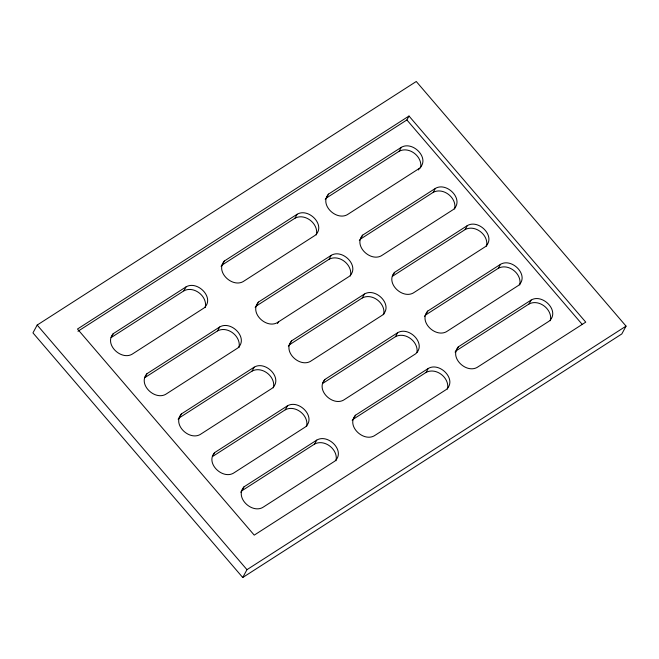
<?xml version="1.0" encoding="UTF-8"?>
<svg xmlns="http://www.w3.org/2000/svg" width="659" height="659" viewBox="0 0 659 659"><rect width="100%" height="100%" fill="white"/><g stroke="black" fill="none" stroke-linecap="round" stroke-linejoin="round"><path stroke-width="0.99" d="M205.254 307.572C207.873 296.534 194.01 285.495 183.902 290.825L111.149 337.573L113.266 333.66L186.019 286.912C197.535 280.034 215.312 298.14 204.068 307.967L133.159 353.529C122.129 361.667 103.521 344.533 113.266 333.66M238.945 347.631C241.565 336.601 227.693 325.562 217.585 330.892L144.832 377.632L146.949 373.719L219.702 326.979C231.218 320.101 249.003 338.207 237.759 348.026L166.842 393.588C155.812 401.726 137.204 384.601 146.949 373.719M273.419 387.83C276.03 376.791 262.167 365.753 252.059 371.091L179.306 417.831L178.136 419.239M316.361 234.925C318.972 223.887 305.109 212.849 295.001 218.187L222.248 264.926L221.078 266.335M306.608 426.538C309.228 415.499 295.356 404.461 285.256 409.791L212.503 456.539L214.62 452.618L287.373 405.878C298.889 399 316.666 417.106 305.422 426.933L234.513 472.495C223.483 480.633 204.875 463.499 214.62 452.618M350.448 275.997C353.059 264.959 339.196 253.921 329.088 259.259L256.335 305.998L255.165 307.407M335.975 460.773C338.594 449.743 324.722 438.705 314.615 444.034L241.861 490.774L240.692 492.191M383.637 314.705C386.256 303.667 372.384 292.629 362.285 297.959L289.532 344.706L288.354 346.115M420.524 168.004C423.144 156.966 409.272 145.927 399.165 151.257L326.411 198.005L325.241 199.413M416.974 352.45C418.696 341.733 405.26 331.502 395.474 336.667L322.721 383.414L324.838 379.493L397.591 332.754C409.107 325.875 426.892 343.982 415.648 353.809L344.731 399.362C333.701 407.501 315.093 390.375 324.838 379.493M454.611 209.076C457.222 198.038 443.359 186.999 433.251 192.329L360.498 239.077L359.328 240.486M447.469 389.139C450.089 378.101 436.225 367.063 426.118 372.401L353.364 419.14L352.194 420.549M486.523 246.293C489.143 235.255 475.271 224.217 465.172 229.546L392.418 276.294L394.535 272.381L467.289 225.633C478.805 218.755 496.581 236.861 485.337 246.688L414.429 292.25C403.399 300.389 384.79 283.255 394.535 272.381M519.72 285.001C522.34 273.963 508.468 262.925 498.361 268.254L425.607 315.002L424.437 316.411M550.356 320.727C552.975 309.689 539.111 298.651 529.004 303.988L456.25 350.728L455.081 352.137M37.184 325.052L32.95 332.877L242.734 577.506L621.816 333.948L626.05 326.123L416.266 81.494L37.184 325.052L246.968 569.673L242.734 577.506M183.902 290.825L186.019 286.912M222.248 264.926L224.365 261.013L297.118 214.266C308.634 207.387 326.419 225.502 315.175 235.321L244.258 280.882C233.228 289.021 214.62 271.887 224.365 261.013M217.585 330.892L219.702 326.979M179.306 417.831L181.423 413.918L254.176 367.17C265.692 360.292 283.477 378.398 272.233 388.225L201.316 433.787C190.286 441.925 171.678 424.791 181.423 413.918M295.001 218.187L297.118 214.266M256.335 305.998L258.452 302.086L331.205 255.338C342.721 248.459 360.498 266.574 349.254 276.393L278.345 321.954C267.315 330.093 248.707 312.959 258.452 302.086M326.411 198.005L328.528 194.092L401.282 147.344C412.798 140.466 430.582 158.572 419.338 168.399L348.422 213.961C337.392 222.099 318.783 204.965 328.528 194.092M277.497 323.52L278.345 321.954M252.059 371.091L254.176 367.17M329.088 259.259L331.205 255.338M77.96 331.271L406.883 119.946L409 116.033L585.752 322.144L254.234 535.133L77.482 329.03L409 116.033M289.532 344.706L291.649 340.794L364.394 294.046C375.918 287.167 393.695 305.274 382.451 315.101L311.542 360.662C300.504 368.801 281.904 351.667 291.649 340.794M399.165 151.257L401.282 147.344M360.498 239.077L362.615 235.164L435.368 188.416C446.884 181.538 464.669 199.644 453.425 209.471L382.508 255.033C371.478 263.172 352.87 246.038 362.615 235.164M285.256 409.791L287.373 405.878M241.861 490.774L243.978 486.861L316.732 440.121C328.248 433.235 346.033 451.349 334.788 461.168L263.872 506.73C252.842 514.868 234.233 497.734 243.978 486.861M418.49 169.964L419.338 168.399M362.285 297.959L364.394 294.046M433.251 192.329L435.368 188.416M314.615 444.034L316.732 440.121M395.474 336.667L397.591 332.754M353.364 419.14L355.481 415.228L428.235 368.48C439.751 361.602 457.527 379.708 446.283 389.535L375.375 435.097C364.345 443.235 345.736 426.101 355.481 415.228M465.172 229.546L467.289 225.633M425.607 315.002L427.724 311.081L500.478 264.341C511.994 257.463 529.778 275.569 518.534 285.396L447.618 330.95C436.587 339.088 417.979 321.963 427.724 311.081M426.118 372.401L428.235 368.48M498.361 268.254L500.478 264.341M456.25 350.728L458.367 346.815L531.121 300.067C542.637 293.189 560.414 311.303 549.169 321.122L478.261 366.684C467.231 374.823 448.622 357.689 458.367 346.815M529.004 303.988L531.121 300.067M246.968 569.673L626.05 326.123M406.883 119.946L582.301 324.492"/></g></svg>
